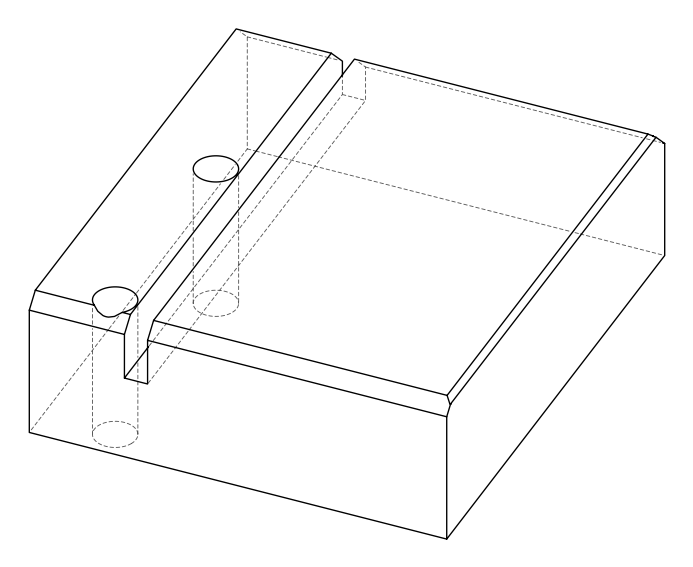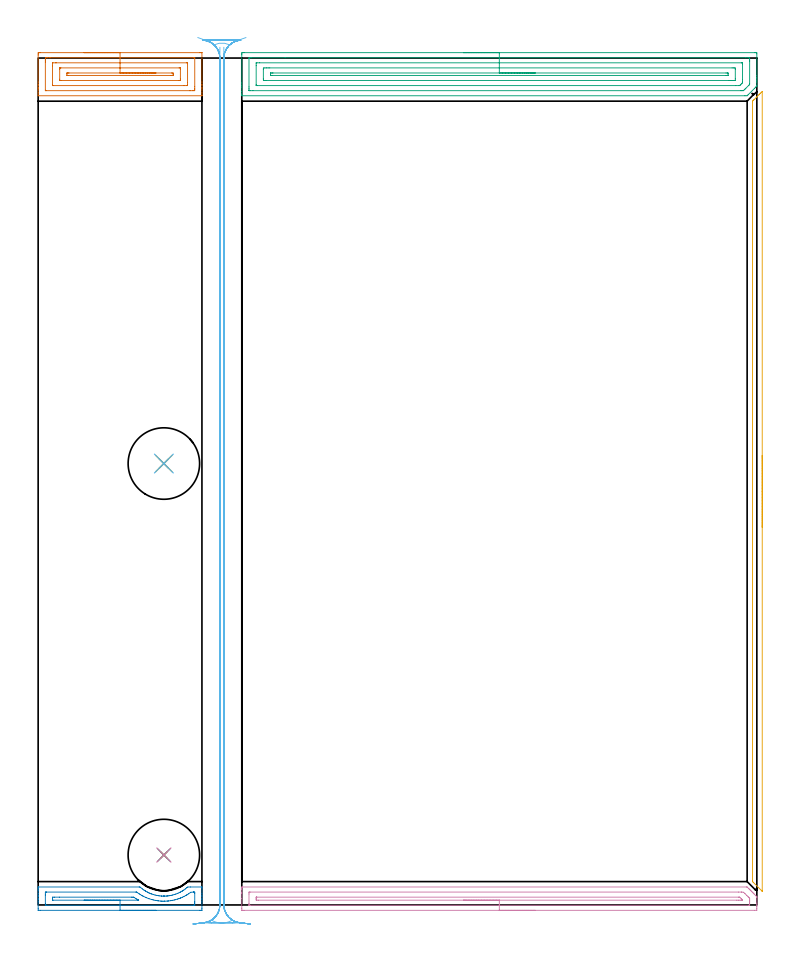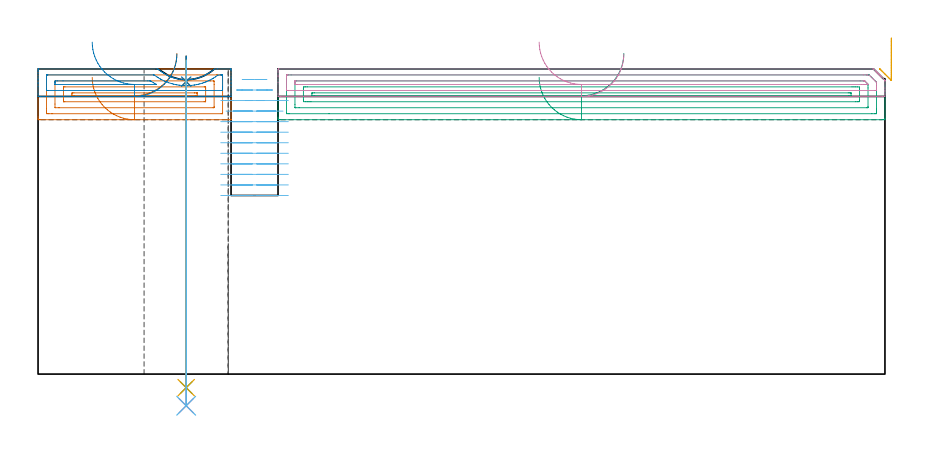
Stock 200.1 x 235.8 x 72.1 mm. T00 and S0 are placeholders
(PLAN: 12 operations, 6 tool changes, 28.5 min)
(1 AREA_MILL | FG_CHAMFER_SURFACE | UGT0205_001 | 2.02 min | 3755 mm3)
(2 AREA_MILL_1 | FG_CHAMFER_SURFACE_1 | UGT0205_001 | 1.17 min | 1052 mm3)
(3 AREA_MILL_2 | FG_CHAMFER_SURFACE_2 | UGT0205_001 | 5.92 min | 10551 mm3)
(4 AREA_MILL_3 | FG_CHAMFER_SURFACE_3 | UGT0205_001 | 3.6 min | 3109 mm3)
(5 AREA_MILL_4 | FG_CHAMFER_SURFACE_4 | UGT0205_001 | 1.92 min | 797 mm3)
(6 MILL_RECTANGULAR_SLOT | SLOT_RECTANGULAR | NXT0201_013 | Follow Part, ap 2.5, ae 75% | 12.54 min | 77400 mm3)
(7 SPOT_DRILL | STEP1HOLE | NXT0321_9005460120000 | 0.05 min | 183 mm3)
(8 SPOT_DRILL_1 | STEP1HOLE_1 | NXT0321_9005460120000 | 0.05 min | 184 mm3)
(9 DRILL_THROUGH_HOLE_INTO_CENTER | STEP1HOLE | NXT0301_065 | 0.31 min | 4860 mm3)
(10 DRILL_TO_ENLARGE_THROUGH_HOLE | STEP1HOLE | UGT0301_265 | 0.33 min | 17343 mm3)
(11 DRILL_THROUGH_HOLE_INTO_CENTER_1 | STEP1HOLE_1 | NXT0301_065 | 0.31 min | 4863 mm3)
(12 DRILL_TO_ENLARGE_THROUGH_HOLE_1 | STEP1HOLE_1 | UGT0301_265 | 0.33 min | 17366 mm3)
(TOOL UGT0205_001 | Chamfer Mill 20 x 3 x 45 deg. | D20 FL50 Z2)
(TOOL NXT0201_013 | ENDMILL 10mm | D10 FL30 Z4)
(TOOL NXT0321_9005460120000 | NC Spot Drill, 142deg, 12mm, Carbide, Uncoated | D12 PA142 FL30 Z2)
(TOOL NXT0301_065 | Carbide Drill 9.4mm [860.1-0940-075A1-MM 2214] | D9.4 PA140 FL98 Z2)
(TOOL UGT0301_265 | Twist Drill 19.9 mm | D19.9 PA118 FL140 Z2)
(OP 1 AREA_MILL)
G17 G21 G94 G90
T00 M6
G54
G17 G0 G90 X12.8 Y237.3 S1061 M3
G43 Z82.1 H0
Z70.1
G94 G1 X12.838 Z69.228 F250.
X12.952 Z68.364
X13.141 Z67.512
X13.403 Z66.68
X13.737 Z65.874
X14.14 Z65.1
X14.608 Z64.364
X15.14 Z63.672
X15.729 Z63.029
X16.372 Z62.44
X17.064 Z61.909
X17.8 Z61.44
X18.574 Z61.037
X19.38 Z60.703
X20.212 Z60.441
X21.063 Z60.252
X21.928 Z60.138
X22.8 Z60.1
X45.036
X45.594 Y237.298 Z60.099
X45.597 Y237.296 Z60.1
X45.6 Y237.292 Z60.105
Y229.118 Z68.275
Y228.479 Z68.918
Y228.246 Z69.151
Y227.606 Z69.791
Y227.373 Z70.023
Y226.907 Z70.492
Y226.094 Z71.305
Y225.475 Z71.923
X45.598 Y225.386 Z72.006
X45.59 Y225.303 Z72.089
X45.481 Y225.3 Z72.1
X0.119
X0.01 Y225.303 Z72.089
X0.002 Y225.386 Z72.006
X0. Y225.475 Z71.923
Y226.094 Z71.305
Y226.907 Z70.492
Y227.373 Z70.023
Y227.606 Z69.791
Y228.246 Z69.151
Y228.479 Z68.919
Y229.118 Z68.275
Y236.652 Z60.744
X0.003 Y236.972 Z60.425
X0.01 Y237.293 Z60.104
X0.232 Y237.297 Z60.101
X0.564 Y237.3 Z60.1
X22.8
Y235.886 Z61.514
X43.258 Y235.885 Z61.515
X43.477 Y235.884 Z61.516
X43.573 Y235.88 Z61.52
X43.59 Y235.879 Z61.521
X43.594 Y235.868 Z61.532
X43.597 Y235.853 Z61.547
X43.6 Y235.764 Z61.636
Y227.91 Z69.49
X43.598 Y227.373 Z70.027
X43.595 Y227.042 Z70.358
X43.584 Y226.721 Z70.679
X43.258 Y226.717 Z70.683
X43.039 Y226.715 Z70.685
X42.368 Y226.714 Z70.686
X42.15
X2.342 Y226.715 Z70.685
X2.123 Y226.716 Z70.684
X2.027 Y226.72 Z70.68
X2.01 Y226.721 Z70.679
X2.006 Y226.732 Z70.668
X2.003 Y226.747 Z70.653
X2. Y226.836 Z70.564
Y234.69 Z62.71
X2.002 Y235.227 Z62.173
X2.005 Y235.558 Z61.842
X2.016 Y235.879 Z61.521
X2.342 Y235.883 Z61.517
X2.561 Y235.885 Z61.515
X3.232 Y235.886 Z61.514
X3.45
X22.8
Y234.472 Z62.928
X41.36 Y234.471 Z62.929
X41.479 Y234.469 Z62.931
X41.588 Y234.465 Z62.935
X41.595 Y234.354 Z63.046
X41.599 Y234.236 Z63.164
X41.6 Y229. Z68.4
X41.594 Y228.246 Z69.154
X41.591 Y228.135 Z69.265
X41.479 Y228.133 Z69.267
X40.709 Y228.129 Z69.271
X40.589 Y228.128 Z69.272
X4.24 Y228.129 Z69.271
X4.121 Y228.131 Z69.269
X4.012 Y228.135 Z69.265
X4.005 Y228.246 Z69.154
X4.001 Y228.364 Z69.036
X4. Y233.6 Z63.8
X4.006 Y234.354 Z63.046
X4.009 Y234.464 Z62.936
X4.121 Y234.467 Z62.933
X4.891 Y234.471 Z62.929
X5.011 Y234.472 Z62.928
X22.8
Y233.057 Z64.343
X39.243
X39.503 Y233.055 Z64.345
X39.549 Y233.053 Z64.347
X39.59 Y233.05 Z64.35
X39.592 Y232.987 Z64.413
X39.599 Y232.707 Z64.693
X39.6 Y229.991 Z67.409
X39.597 Y229.604 Z67.796
X39.593 Y229.556 Z67.844
X39.59 Y229.55 Z67.85
X39.579 Y229.547 Z67.853
X39.541 Y229.545 Z67.855
X39.42 Y229.543 Z67.857
X39.267
X6.357
X6.097 Y229.545 Z67.855
X6.051 Y229.547 Z67.853
X6.01 Y229.55 Z67.85
X6.008 Y229.613 Z67.787
X6.001 Y229.893 Z67.507
X6. Y232.609 Z64.791
X6.003 Y232.996 Z64.404
X6.007 Y233.044 Z64.356
X6.01 Y233.05 Z64.35
X6.021 Y233.053 Z64.347
X6.059 Y233.055 Z64.345
X6.18 Y233.057 Z64.343
X6.333
X22.8
Y231.643 Z65.757
X37.127 Y231.642 Z65.758
X37.443 Y231.637 Z65.763
X37.59 Y231.634 Z65.766
X37.592 Y231.549 Z65.851
X37.599 Y231.18 Z66.22
X37.596 Y231.021 Z66.379
X37.593 Y230.982 Z66.418
X37.59 Y230.964 Z66.436
X37.555 Y230.962 Z66.438
X37.381 Y230.959 Z66.441
X37.031 Y230.957 Z66.443
X36.936
X8.473 Y230.958 Z66.442
X8.157 Y230.963 Z66.437
X8.01 Y230.966 Z66.434
X8.008 Y231.051 Z66.349
X8.003 Y231.418 Z65.982
X8.01 Y231.575 Z65.825
X8.014 Y231.637 Z65.763
X8.052 Y231.638 Z65.762
X8.143 Y231.641 Z65.759
X8.512 Y231.643 Z65.757
X8.569
X22.8
X23.672 Z65.795
X24.536 Z65.909
X25.388 Z66.098
X26.22 Z66.36
X27.026 Z66.694
X27.8 Z67.097
X28.536 Z67.565
X29.228 Z68.096
X29.871 Z68.686
X30.46 Z69.329
X30.991 Z70.021
X31.46 Z70.757
X31.863 Z71.531
X32.197 Z72.337
X32.459 Z73.169
X32.648 Z74.02
X32.762 Z74.885
X32.8 Z75.757
G0 Z82.1
M5
M2
(OP 2 AREA_MILL_1)
G17 G21 G94 G90
T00 M6
G54
G17 G0 G90 X32.8 Y-1.5 S1061 M3
G43 Z82.1 H0
Z75.6
G94 G1 X32.762 Z74.728 F250.
X32.648 Z73.864
X32.459 Z73.012
X32.197 Z72.18
X31.863 Z71.374
X31.46 Z70.6
X30.991 Z69.864
X30.46 Z69.172
X29.871 Z68.529
X29.228 Z67.94
X28.536 Z67.408
X27.8 Z66.94
X27.026 Z66.537
X26.22 Z66.203
X25.388 Z65.941
X24.536 Z65.752
X23.672 Z65.638
X22.8 Z65.6
X0.564 Y-1.499 Z65.601
X0.007 Y-1.491 Z65.605
X0.004 Y-1.482 Z65.614
X0. Y-0.922 Z66.174
Y0.859 Z67.953
Y1.512 Z68.61
Y1.75 Z68.847
Y2.403 Z69.5
Y2.64 Z69.737
Y3.116 Z70.215
Y3.946 Z71.045
Y4.422 Z71.52
Y4.691 Z71.79
X0.007 Y4.966 Z72.058
X0.01 Y4.997 Z72.089
X0.119 Y5. Z72.1
X28.137
X28.344 Y4.996 Z72.089
X28.564 Y4.82 Z71.917
X29.008 Y4.463 Z71.561
X29.466 Y4.136 Z71.233
X29.619 Y4.037 Z71.133
X29.678 Y3.998 Z71.095
X29.853 Y3.89 Z70.989
X29.895 Y3.865 Z70.963
X30.36 Y3.609 Z70.706
X30.514 Y3.531 Z70.629
X30.782 Y3.394 Z70.494
X30.814 Y3.379 Z70.479
X31.098 Y3.251 Z70.349
X31.382 Y3.136 Z70.234
X31.415 Y3.124 Z70.221
X31.669 Y3.031 Z70.126
X32.111 Y2.887 Z69.984
X32.556 Y2.761 Z69.861
X32.998 Y2.66 Z69.758
X33.443 Y2.579 Z69.677
X33.473 Y2.575 Z69.673
X33.886 Y2.518 Z69.617
X34.33 Y2.477 Z69.577
X34.333
X34.773 Y2.46 Z69.551
X34.883 Y2.462 Z69.549
X34.943 Y2.459 Z69.551
X34.998 Y2.46 Z69.55
X35.166 Y2.458 Z69.553
X35.216 Y2.459 Z69.552
X35.252 Y2.462 Z69.553
X35.66 Y2.478 Z69.575
X35.888 Y2.497 Z69.596
X36.103 Y2.517 Z69.615
X36.142 Y2.522 Z69.62
X36.548 Y2.576 Z69.676
X36.99 Y2.658 Z69.755
X37.435 Y2.76 Z69.857
X37.877 Y2.882 Z69.98
X38.322 Y3.03 Z70.127
X38.764 Y3.193 Z70.293
X38.902 Y3.25 Z70.35
X39.279 Y3.424 Z70.524
X39.492 Y3.531 Z70.631
X39.651 Y3.611 Z70.71
X40.097 Y3.866 Z70.963
X40.144 Y3.895 Z70.992
X40.538 Y4.136 Z71.234
X40.987 Y4.464 Z71.562
X41.425 Y4.807 Z71.907
X41.479 Y4.853 Z71.953
X41.498 Y4.87 Z71.97
X41.656 Y4.996 Z72.089
X42.368 Y5. Z72.1
X45.481
X45.59 Y4.997 Z72.089
X45.593 Y4.966 Z72.058
X45.6 Y4.691 Z71.789
Y3.116 Z70.215
Y2.64 Z69.737
Y2.403 Z69.5
Y1.751 Z68.848
Y1.512 Z68.61
Y0.859 Z67.953
X45.599 Y-0.922 Z66.174
X45.596 Y-1.482 Z65.614
X45.593 Y-1.491 Z65.605
X45.036 Y-1.5 Z65.6
X22.8
Y-0.086 Z67.014
X2.342 Y-0.085 Z67.015
X2.288
X2.179 Y-0.081 Z67.019
X2.01 Y-0.073 Z67.027
X2.008 Y-0.031 Z67.069
X2.002 Y0.31 Z67.41
X2. Y2.64 Z69.74
X2.001 Y2.982 Z70.082
X2.008 Y3.531 Z70.631
X2.01 Y3.568 Z70.668
X2.125 Y3.579 Z70.679
X2.233 Y3.584 Z70.684
X2.288 Y3.585 Z70.685
X27.247
X27.302 Y3.583 Z70.683
X27.407 Y3.579 Z70.679
X27.489 Y3.531 Z70.631
X28.137 Y3.087 Z70.187
X28.409 Y2.912 Z70.012
X28.868 Y2.64 Z69.74
X29.026 Y2.552 Z69.652
X29.217 Y2.449 Z69.549
X29.916 Y2.115 Z69.215
X30.064 Y2.048 Z69.148
X30.803 Y1.754 Z68.854
X30.815 Y1.75 Z68.85
X31.695 Y1.488 Z68.588
X32.046 Y1.398 Z68.498
X32.584 Y1.282 Z68.382
X32.777 Y1.246 Z68.346
X33.323 Y1.16 Z68.26
X33.473 Y1.141 Z68.241
X34.147 Y1.076 Z68.176
X34.363 Y1.064 Z68.164
X34.717 Y1.049 Z68.149
X35.069 Y1.043 Z68.143
X35.207 Y1.042 Z68.142
X35.231
X35.25
X35.92 Y1.081 Z68.181
X36.142 Y1.098 Z68.198
X36.267 Y1.11 Z68.21
X36.868 Y1.187 Z68.287
X37.031 Y1.211 Z68.311
X37.487 Y1.294 Z68.394
X37.921 Y1.391 Z68.491
X38.209 Y1.461 Z68.561
X38.81 Y1.636 Z68.736
X39.165 Y1.75 Z68.85
X39.617 Y1.916 Z69.016
X39.7 Y1.949 Z69.049
X40.18 Y2.16 Z69.26
X40.589 Y2.356 Z69.456
X41.126 Y2.64 Z69.74
X41.351 Y2.768 Z69.868
X41.479 Y2.844 Z69.944
X41.9 Y3.109 Z70.209
X42.368 Y3.439 Z70.539
X42.423 Y3.476 Z70.576
X42.505 Y3.531 Z70.631
X43.207 Y3.582 Z70.682
X43.258 Y3.584 Z70.684
X43.312
X43.421 Y3.581 Z70.681
X43.59 Y3.573 Z70.673
X43.592 Y3.531 Z70.631
X43.598 Y3.19 Z70.29
X43.6 Y0.859 Z67.959
X43.599 Y0.518 Z67.618
X43.592 Y-0.031 Z67.069
X43.59 Y-0.068 Z67.032
X43.475 Y-0.079 Z67.021
X43.367 Y-0.084 Z67.016
X43.312 Y-0.085 Z67.015
X22.8 Y-0.086 Z67.014
Y1.328 Z68.428
X4.121 Y1.329 Z68.429
X4.061 Y1.33 Z68.43
X4.025 Y1.332 Z68.432
X4.013 Y1.334 Z68.434
X4.009 Y1.386 Z68.486
X4.002 Y1.628 Z68.728
X4.001 Y1.75 Z68.85
Y1.87 Z68.97
X4.01 Y1.993 Z69.093
X4.026 Y2.165 Z69.265
X4.121 Y2.166 Z69.266
X4.591 Y2.17 Z69.27
X5.9 Y2.171 Z69.271
X25.938
X26.358 Y2.167 Z69.267
X26.497 Y2.164 Z69.264
X26.6 Y2.155 Z69.255
X26.7 Y2.093 Z69.193
X27.247 Y1.748 Z68.848
X27.561 Y1.57 Z68.67
X27.861 Y1.4 Z68.5
X27.967 Y1.338 Z68.438
X27.975 Y1.331 Z68.431
X27.974 Y1.33 Z68.43
X27.95 Y1.329 Z68.429
X27.871
X27.77 Y1.328 Z68.428
X22.8
X21.928 Z68.466
X21.063 Z68.58
X20.212 Z68.769
X19.38 Z69.031
X18.574 Z69.365
X17.8 Z69.768
X17.064 Z70.237
X16.372 Z70.768
X15.729 Z71.357
X15.14 Z72.001
X14.608 Z72.693
X14.14 Z73.428
X13.737 Z74.202
X13.403 Z75.008
X13.141 Z75.84
X12.952 Z76.692
X12.838 Z77.557
X12.8 Z78.428
G0 Z82.1
M5
M2
(OP 3 AREA_MILL_2)
G17 G21 G94 G90
T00 M6
G54
G17 G0 G90 X118.4 Y237.3 S1061 M3
G43 Z82.1 H0
Z70.1
G94 G1 X118.438 Z69.228 F250.
X118.552 Z68.364
X118.741 Z67.512
X119.003 Z66.68
X119.337 Z65.874
X119.74 Z65.1
X120.209 Z64.364
X120.74 Z63.672
X121.329 Z63.029
X121.972 Z62.44
X122.664 Z61.909
X123.4 Z61.44
X124.174 Z61.037
X124.98 Z60.703
X125.812 Z60.441
X126.664 Z60.252
X127.529 Z60.138
X128.4 Z60.1
X199.473
X199.806 Y237.298 Z60.101
X200.09 Y237.293 Z60.104
X200.1 Y236.972 Z60.425
Y230.864 Z66.531
Y230.342 Z67.054
Y229.991 Z67.405
Y229.47 Z67.926
Y229.118 Z68.276
Y228.05 Z69.348
X200.098 Y228.028 Z69.37
X200.093 Y228.004 Z69.393
X200.069 Y227.968 Z69.43
X199.911 Y227.809 Z69.587
X199.771 Y227.67 Z69.728
X199.473 Y227.373 Z70.027
X197.685 Y225.584 Z71.814
X197.522 Y225.423 Z71.972
X197.395 Y225.299 Z72.084
X196.791 Y225.3 Z72.1
X56.88
X56.71 Y225.302 Z72.088
X56.703 Y225.43 Z71.962
X56.7 Y225.564 Z71.835
Y225.797 Z71.602
Y226.501 Z70.894
Y227.725 Z69.672
Y228.246 Z69.149
Y228.858 Z68.537
Y236.712 Z60.686
X56.704 Y236.972 Z60.425
X56.71 Y237.294 Z60.104
X56.994 Y237.298 Z60.101
X57.327 Y237.3 Z60.1
X128.4
Y235.886 Z61.514
X197.01
X197.685 Y235.884 Z61.516
X197.907 Y235.882 Z61.518
X198.041 Y235.879 Z61.521
X198.091 Y235.87 Z61.53
X198.093 Y235.842 Z61.558
X198.098 Y235.696 Z61.704
X198.1 Y235.227 Z62.173
Y234.822 Z62.578
X198.099 Y228.715 Z68.685
X198.092 Y228.48 Z68.92
X198.09 Y228.452 Z68.948
X198.073 Y228.431 Z68.969
X198.028 Y228.381 Z69.019
X197.896 Y228.246 Z69.154
X197.792 Y228.141 Z69.259
X197.024 Y227.373 Z70.027
X196.791 Y227.141 Z70.259
X196.464 Y226.82 Z70.58
X196.379 Y226.741 Z70.659
X196.356 Y226.721 Z70.679
X196.318 Y226.719 Z70.681
X196.234 Y226.717 Z70.683
X195.897 Y226.715 Z70.685
X195.678 Y226.714 Z70.686
X59.79
X59.115 Y226.716 Z70.684
X58.893 Y226.717 Z70.683
X58.759 Y226.721 Z70.679
X58.709 Y226.73 Z70.67
X58.707 Y226.758 Z70.642
X58.702 Y226.904 Z70.496
X58.7 Y227.373 Z70.027
Y227.778 Z69.622
X58.701 Y235.631 Z61.769
X58.705 Y235.767 Z61.633
X58.71 Y235.869 Z61.531
X58.779 Y235.879 Z61.521
X59.115 Y235.883 Z61.517
X59.335 Y235.885 Z61.515
X68.75 Y235.886 Z61.514
X128.4
Y234.472 Z62.928
X195.777 Y234.471 Z62.929
X195.897 Y234.47 Z62.93
X196.017 Y234.467 Z62.933
X196.088 Y234.464 Z62.936
X196.092 Y234.42 Z62.98
X196.096 Y234.354 Z63.046
X196.099 Y234.157 Z63.243
X196.1 Y229.793 Z67.607
X196.095 Y229.118 Z68.282
X196.093 Y228.927 Z68.473
X196.031 Y228.843 Z68.557
X195.897 Y228.7 Z68.7
X195.668 Y228.469 Z68.931
X195.441 Y228.246 Z69.154
X195.352 Y228.163 Z69.237
X195.319 Y228.135 Z69.265
X195.243 Y228.133 Z69.267
X195.122 Y228.13 Z69.27
X195.003 Y228.129 Z69.271
X194.229 Y228.128 Z69.272
X61.023 Y228.129 Z69.271
X60.903 Y228.13 Z69.27
X60.783 Y228.133 Z69.267
X60.712 Y228.135 Z69.265
X60.708 Y228.18 Z69.22
X60.704 Y228.246 Z69.154
X60.701 Y228.443 Z68.957
X60.7 Y233.679 Z63.721
X60.707 Y234.354 Z63.046
X60.71 Y234.452 Z62.948
X60.718 Y234.465 Z62.935
X60.744 Y234.468 Z62.932
X60.784 Y234.47 Z62.93
X60.903 Y234.471 Z62.929
X61.677 Y234.472 Z62.928
X128.4
Y233.057 Z64.343
X193.215
X193.652 Y233.055 Z64.345
X193.954 Y233.05 Z64.35
X194.09 Y233.031 Z64.369
X194.1 Y232.618 Z64.782
Y230. Z67.4
X194.09 Y229.566 Z67.834
X193.667 Y229.549 Z67.851
X193.215 Y229.545 Z67.855
X192.78 Y229.543 Z67.857
X192.321
X63.585
X63.148 Y229.545 Z67.855
X62.846 Y229.55 Z67.85
X62.71 Y229.569 Z67.831
X62.7 Y229.982 Z67.418
Y232.6 Z64.8
X62.71 Y233.034 Z64.366
X63.133 Y233.051 Z64.349
X63.585 Y233.055 Z64.345
X64.02 Y233.057 Z64.343
X64.479
X128.4
Y231.643 Z65.757
X191.523
X191.858 Y231.639 Z65.761
X192.025 Y231.636 Z65.764
X192.09 Y231.627 Z65.773
X192.092 Y231.573 Z65.827
X192.096 Y231.084 Z66.316
X192.09 Y230.974 Z66.426
X192.08 Y230.964 Z66.436
X192.042 Y230.961 Z66.439
X191.954 Y230.959 Z66.441
X191.779 Y230.957 Z66.443
X191.427
X65.277
X64.942 Y230.961 Z66.439
X64.775 Y230.964 Z66.436
X64.71 Y230.972 Z66.428
X64.708 Y231.027 Z66.373
X64.704 Y231.517 Z65.883
X64.71 Y231.599 Z65.801
X64.719 Y231.637 Z65.763
X64.757 Y231.638 Z65.762
X64.938 Y231.641 Z65.759
X65.301 Y231.643 Z65.757
X65.373
X128.4
X129.272 Z65.795
X130.137 Z65.909
X130.988 Z66.098
X131.82 Z66.36
X132.626 Z66.694
X133.4 Z67.097
X134.136 Z67.565
X134.828 Z68.096
X135.471 Z68.686
X136.06 Z69.329
X136.592 Z70.021
X137.06 Z70.757
X137.463 Z71.531
X137.797 Z72.337
X138.059 Z73.169
X138.248 Z74.02
X138.362 Z74.885
X138.4 Z75.757
G0 Z82.1
M5
M2
(OP 4 AREA_MILL_3)
G17 G21 G94 G90
T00 M6
G54
G17 G0 G90 X138.4 Y-1.5 S1061 M3
G43 Z82.1 H0
Z75.6
G94 G1 X138.362 Z74.728 F250.
X138.248 Z73.864
X138.059 Z73.012
X137.797 Z72.18
X137.463 Z71.374
X137.06 Z70.6
X136.592 Z69.864
X136.06 Z69.172
X135.471 Z68.529
X134.828 Z67.94
X134.136 Z67.409
X133.4 Z66.94
X132.626 Z66.537
X131.82 Z66.203
X130.988 Z65.941
X130.136 Z65.752
X129.272 Z65.638
X128.4 Z65.6
X57.327 Y-1.499 Z65.601
X56.753 Y-1.493 Z65.604
X56.708 Y-1.491 Z65.606
X56.7 Y-0.922 Z66.175
Y1.75 Z68.845
Y3.172 Z70.269
Y3.531 Z70.626
Y4.249 Z71.348
Y4.534 Z71.634
X56.708 Y4.949 Z72.04
X56.71 Y4.997 Z72.088
X56.88 Y5. Z72.1
X197.238
X197.395 Y4.997 Z72.089
X197.471 Y4.93 Z72.027
X197.828 Y4.573 Z71.67
X197.981 Y4.422 Z71.517
X198.132 Y4.269 Z71.367
X198.272 Y4.129 Z71.227
X198.426 Y3.976 Z71.072
X198.579 Y3.822 Z70.92
X198.715 Y3.686 Z70.783
X198.871 Y3.531 Z70.626
X199.026 Y3.375 Z70.473
X199.159 Y3.242 Z70.34
X199.317 Y3.086 Z70.181
X199.794 Y2.606 Z69.706
X200.069 Y2.327 Z69.426
X200.097 Y2.292 Z69.389
X200.099 Y2.195 Z69.293
X200.1 Y2.149 Z69.247
Y0.501 Z67.597
Y-0.031 Z67.065
Y-0.39 Z66.707
X200.097 Y-0.922 Z66.173
X200.092 Y-1.491 Z65.605
X200.046 Y-1.493 Z65.603
X199.473 Y-1.5 Z65.6
X128.4
Y-0.086 Z67.014
X59.06 Y-0.085 Z67.015
X58.95 Y-0.083 Z67.017
X58.733 Y-0.079 Z67.021
X58.709 Y-0.069 Z67.031
X58.706 Y-0.058 Z67.042
X58.703 Y-0.031 Z67.069
X58.7 Y0.382 Z67.482
X58.701 Y3.053 Z70.153
X58.708 Y3.531 Z70.631
X58.71 Y3.576 Z70.676
X58.896 Y3.582 Z70.682
X59.005 Y3.585 Z70.685
X195.003 Y3.586 Z70.686
X195.845 Y3.582 Z70.682
X195.897 Y3.579 Z70.679
X196.407 Y3.531 Z70.631
X196.791 Y3.156 Z70.256
X197.309 Y2.641 Z69.741
X197.685 Y2.265 Z69.365
X197.939 Y2.005 Z69.105
X198.063 Y1.875 Z68.975
X198.09 Y1.843 Z68.943
X198.094 Y1.809 Z68.909
X198.097 Y1.75 Z68.85
X198.1 Y1.337 Z68.437
Y0.859 Z67.959
X198.099 Y0.447 Z67.547
X198.092 Y-0.031 Z67.069
X198.09 Y-0.076 Z67.024
X197.904 Y-0.082 Z67.018
X197.795 Y-0.085 Z67.015
X128.4 Y-0.086 Z67.014
Y1.329 Z68.429
X61.326
X60.903 Y1.331 Z68.431
X60.763 Y1.333 Z68.433
X60.72 Y1.335 Z68.435
X60.71 Y1.413 Z68.513
X60.705 Y1.548 Z68.648
X60.702 Y1.75 Z68.85
Y1.951 Z69.051
X60.71 Y2.154 Z69.254
X60.713 Y2.166 Z69.266
X60.72 Y2.168 Z69.268
X60.745 Y2.17 Z69.27
X60.797 Y2.171 Z69.271
X60.903
X195.003
X195.144 Y2.169 Z69.269
X195.256 Y2.166 Z69.266
X195.326 Y2.163 Z69.263
X195.371 Y2.12 Z69.22
X195.748 Y1.75 Z68.85
X195.897 Y1.599 Z68.699
X196.09 Y1.391 Z68.491
Y1.335 Z68.435
X195.897 Y1.333 Z68.433
X195.425 Y1.33 Z68.43
X195.003 Y1.329 Z68.429
X194.532
X128.4
X127.528 Z68.467
X126.664 Z68.58
X125.812 Z68.769
X124.98 Z69.032
X124.174 Z69.365
X123.4 Z69.768
X122.664 Z70.237
X121.972 Z70.768
X121.329 Z71.357
X120.74 Z72.001
X120.208 Z72.693
X119.74 Z73.429
X119.337 Z74.202
X119.003 Z75.008
X118.741 Z75.84
X118.552 Z76.692
X118.438 Z77.557
X118.4 Z78.429
G0 Z82.1
M5
M2
(OP 5 AREA_MILL_4)
G17 G21 G94 G90
T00 M6
G54
G17 G0 G90 X201.6 Y125.15 S1061 M3
G43 Z82.1 H0
Z79.4
G94 G1 Y125.112 Z78.528 F250.
Y124.998 Z77.664
Y124.809 Z76.812
Y124.547 Z75.98
Y124.213 Z75.174
Y123.81 Z74.4
Y123.342 Z73.664
Y122.811 Z72.972
Y122.221 Z72.329
Y121.578 Z71.74
Y120.886 Z71.208
Y120.15 Z70.74
Y119.376 Z70.337
Y118.57 Z70.003
Y117.738 Z69.741
Y116.887 Z69.552
Y116.022 Z69.438
Y115.15 Z69.4
Y3.954
X201.597 Y3.815 Z69.402
X201.574 Y3.834 Z69.425
X201.433 Y3.967 Z69.566
X199.081 Y6.319 Z71.918
X198.909 Y6.494 Z72.084
X198.904 Y6.504 Z72.089
X198.9 Y6.646 Z72.1
Y223.654
X198.904 Y223.796 Z72.089
X198.909 Y223.806 Z72.084
X199.081 Y223.981 Z71.918
X199.2 Y224.1 Z71.799
X199.367 Y224.269 Z71.63
X200.093 Y224.993 Z70.906
X200.25 Y225.152 Z70.747
X200.691 Y225.591 Z70.309
X200.986 Y225.886 Z70.013
X201.133 Y226.034 Z69.864
X201.599 Y226.499 Z69.4
X201.6 Y115.15
Y114.279 Z69.438
Y113.414 Z69.552
Y112.562 Z69.741
Y111.73 Z70.003
Y110.924 Z70.337
Y110.15 Z70.74
Y109.414 Z71.208
Y108.722 Z71.74
Y108.079 Z72.329
Y107.49 Z72.972
Y106.959 Z73.664
Y106.49 Z74.4
Y106.087 Z75.174
Y105.753 Z75.98
Y105.491 Z76.812
Y105.302 Z77.664
Y105.188 Z78.528
Y105.15 Z79.4
G0 Z82.1
M5
M2
(OP 6 MILL_RECTANGULAR_SLOT)
G17 G21 G94 G90
T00 M6
G54
G17 G0 G90 X50.6 Y235.935 S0 M3
G43 Z82.1 H0
Z69.608
G94 G1 Y232.935 F250.
Y0. F500.
G2 X48.252 Y-4.239 R5.
G3 X50.904 Y-5. R5.
G1 X51.397
G3 X54.049 Y-4.239 R5.
G2 X51.7 Y0. R5.
G1 Y232.935
Y235.935 F250.
G0 X50.6 Y238.808 Z67.117
G1 Y235.808
Y0. F500.
G2 X46.969 Y-4.809 R5.
G1 X46.961 Y-4.838
G3 X48.223 Y-5. R5.
G1 X54.083
G3 X55.342 Y-4.839 R5.
G1 X55.335 Y-4.81
G2 X51.7 Y0. R5.
G1 Y235.809
Y238.809 F250.
G0 Z82.1
X59.135 Y-5.298
Z64.625
G1 X56.153 Y-4.97
G2 X51.7 Y0. R5. F500.
G1 Y235.8
G2 X53.315 Y239.48 R5.
G3 X48.988 Y239.477 R5.
G2 X50.6 Y235.8 R5.
G1 Y0.
G2 X46.147 Y-4.97 R5.
G1 X43.165 Y-5.298 F250.
G0 Z82.1
X44.429 Y241.512
Z62.133
G1 X47.259 Y240.517
G2 X50.6 Y235.8 R5. F500.
G1 Y0.
G2 X46.147 Y-4.97 R5.
G1 Y-5.
X56.153
Y-4.97
G2 X51.7 Y0. R5.
G1 Y235.8
G2 X55.046 Y240.518 R5.
G1 X57.877 Y241.511 F250.
G0 Z82.1
X59.135 Y-5.298
Z59.642
G1 X56.153 Y-4.97
G2 X51.7 Y0. R5. F500.
G1 Y235.8
G2 X56.384 Y240.79 R5.
G1 Y240.8
X45.916
Y240.79
G2 X50.6 Y235.8 R5.
G1 Y0.
G2 X46.147 Y-4.97 R5.
G1 X43.165 Y-5.298 F250.
G0 X59.135 Z57.15
G1 X56.153 Y-4.97
G2 X51.7 Y0. R5. F500.
G1 Y235.8
G2 X56.384 Y240.79 R5.
G1 Y240.8
X45.916
Y240.79
G2 X50.6 Y235.8 R5.
G1 Y0.
G2 X46.147 Y-4.97 R5.
G1 X43.165 Y-5.298 F250.
G0 X59.135 Z54.658
G1 X56.153 Y-4.97
G2 X51.7 Y0. R5. F500.
G1 Y235.8
G2 X56.384 Y240.79 R5.
G1 Y240.8
X45.916
Y240.79
G2 X50.6 Y235.8 R5.
G1 Y0.
G2 X46.147 Y-4.97 R5.
G1 X43.165 Y-5.298 F250.
G0 X59.135 Z52.167
G1 X56.153 Y-4.97
G2 X51.7 Y0. R5. F500.
G1 Y235.8
G2 X56.384 Y240.79 R5.
G1 Y240.8
X45.916
Y240.79
G2 X50.6 Y235.8 R5.
G1 Y0.
G2 X46.147 Y-4.97 R5.
G1 X43.165 Y-5.298 F250.
G0 X59.135 Z49.675
G1 X56.153 Y-4.97
G2 X51.7 Y0. R5. F500.
G1 Y235.8
G2 X56.384 Y240.79 R5.
G1 Y240.8
X45.916
Y240.79
G2 X50.6 Y235.8 R5.
G1 Y0.
G2 X46.147 Y-4.97 R5.
G1 X43.165 Y-5.298 F250.
G0 X59.135 Z47.183
G1 X56.153 Y-4.97
G2 X51.7 Y0. R5. F500.
G1 Y235.8
G2 X56.384 Y240.79 R5.
G1 Y240.8
X45.916
Y240.79
G2 X50.6 Y235.8 R5.
G1 Y0.
G2 X46.147 Y-4.97 R5.
G1 X43.165 Y-5.298 F250.
G0 X59.135 Z44.692
G1 X56.153 Y-4.97
G2 X51.7 Y0. R5. F500.
G1 Y235.8
G2 X56.384 Y240.79 R5.
G1 Y240.8
X45.916
Y240.79
G2 X50.6 Y235.8 R5.
G1 Y0.
G2 X46.147 Y-4.97 R5.
G1 X43.165 Y-5.298 F250.
G0 X59.135 Z42.2
G1 X56.153 Y-4.97
G2 X51.7 Y0. R5. F500.
G1 Y235.8
G2 X56.384 Y240.79 R5.
G1 Y240.8
X45.916
Y240.79
G2 X50.6 Y235.8 R5.
G1 Y0.
G2 X46.147 Y-4.97 R5.
G1 X43.165 Y-5.298 F250.
G0 Z82.1
M5
M2
(OP 7 SPOT_DRILL)
G17 G21 G94 G90
T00 M6
G54
G17 G0 G90 X35. Y13.9 S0 M3
G43 Z82.1 H0
G94 G81 G98 Z69.1 F250. R75.1
G80
M5
M2
(OP 8 SPOT_DRILL_1)
G17 G21 G94 G90
T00 M6
G54
G17 G0 G90 X35. Y122.9 S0 M3
G43 Z82.1 H0
G94 G81 G98 Z69.1 F250. R75.1
G80
M5
M2
(OP 9 DRILL_THROUGH_HOLE_INTO_CENTER)
G17 G21 G94 G90
T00 M6
G54
G17 G0 G90 X35. Y13.9 S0 M3
G43 Z82.1 H1
G94 G73 G98 Z-3.211 F250. Q8.368 R74.1
G80
M5
M2
(OP 10 DRILL_TO_ENLARGE_THROUGH_HOLE)
G17 G21 G94 G90
T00 M6
G54
G17 G0 G90 X35. Y13.9 S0 M3
G43 Z82.1 H0
G94 G73 G98 Z-7.479 F250. Q19.895 R74.1
G80
M5
M2
(OP 11 DRILL_THROUGH_HOLE_INTO_CENTER_1)
G17 G21 G94 G90
T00 M6
G54
G17 G0 G90 X35. Y122.9 S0 M3
G43 Z82.1 H1
G94 G73 G98 Z-3.211 F250. Q8.368 R74.1
G80
M5
M2
(OP 12 DRILL_TO_ENLARGE_THROUGH_HOLE_1)
G17 G21 G94 G90
T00 M6
G54
G17 G0 G90 X35. Y122.9 S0 M3
G43 Z82.1 H0
G94 G73 G98 Z-7.479 F250. Q19.895 R74.1
G80
M5
M2
